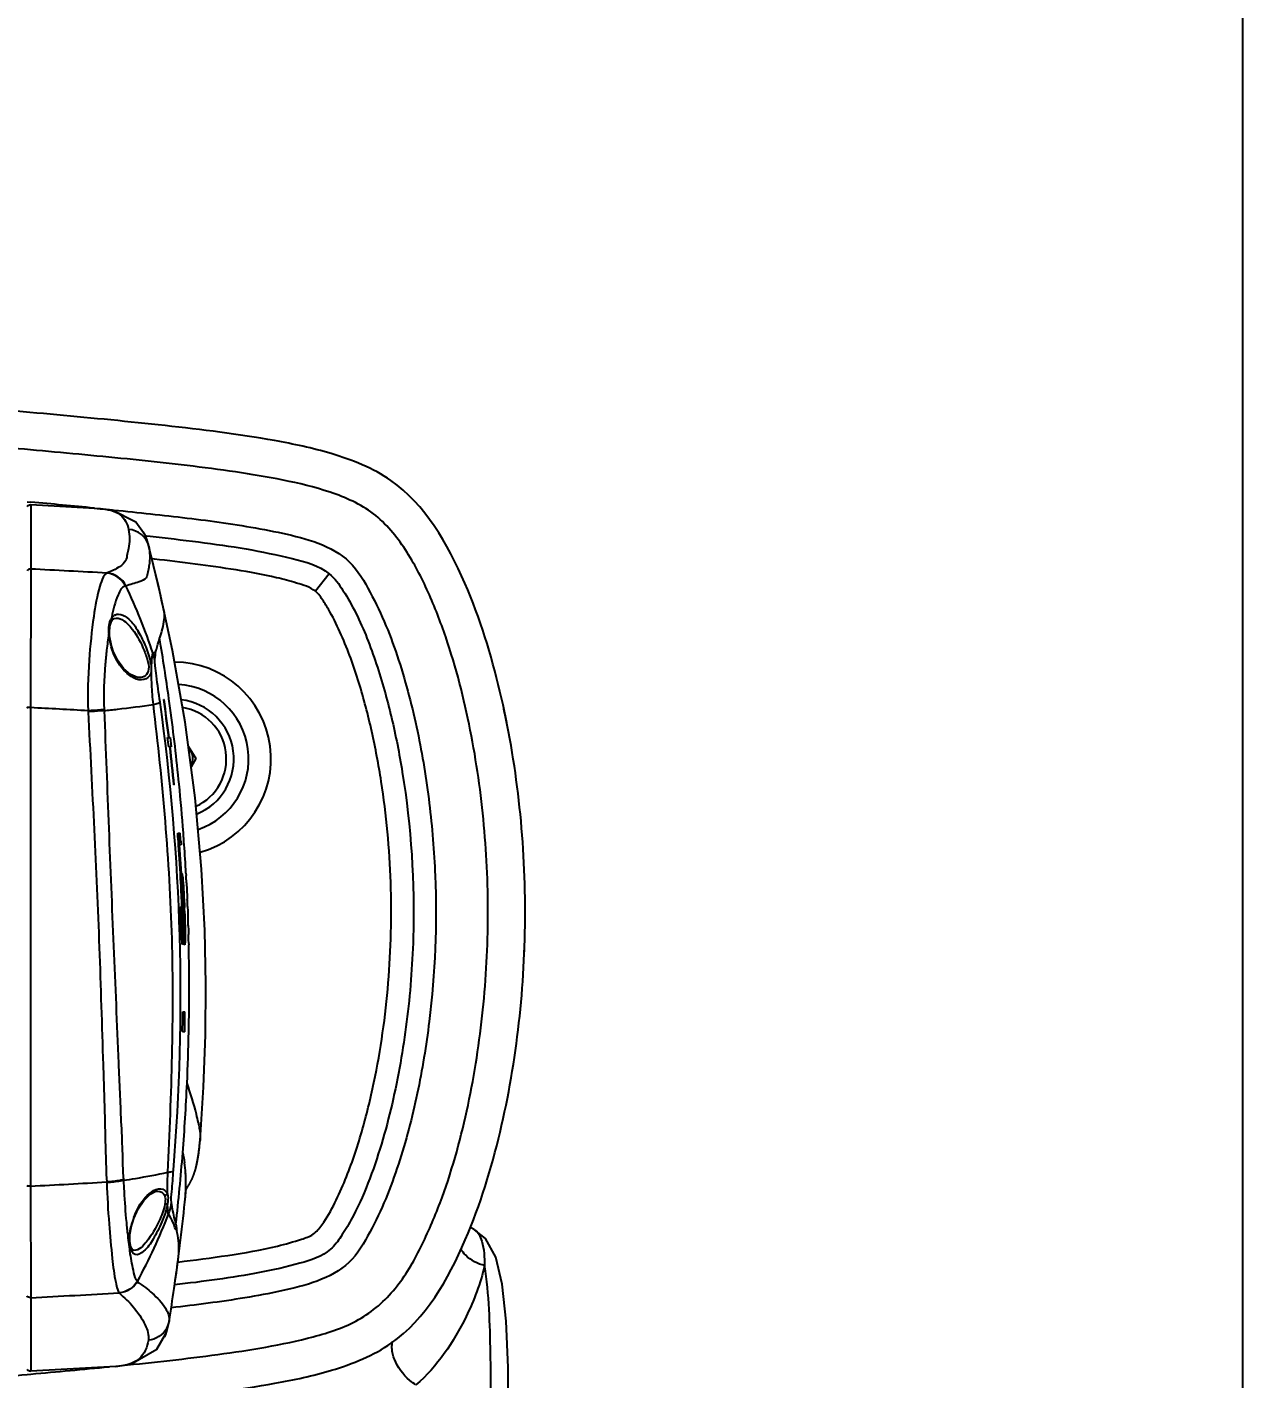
# Model space of a CAD drawing. Header units: millimetres. Extents: x 7426 to 8740, y 124 to 421.
# Drawn here: x 7946.85 to 7955.02, y 300.99 to 310.08 of the extents above; entities that cross this region are included whole.
import ezdxf

# ---------------------------------------------------------------- set-up
doc = ezdxf.new("R2010")
doc.units = ezdxf.units.MM
for name, color, linetype in [('外形图', 7, 'Continuous'), ('多重引线', 7, 'Continuous'), ('尺寸标注', 7, 'Continuous')]:
    doc.layers.add(name, color=color, linetype=linetype)
doc.styles.add('微软雅黑', font='msyh.ttc')
doc.dimstyles.new('尺寸标注_1_20比例', dxfattribs={"dimtxt": 2.1, "dimasz": 1.7, "dimexe": 0.5, "dimexo": 0.4, "dimgap": 0.5, "dimtad": 1, "dimdec": 1, "dimlfac": 20, "dimdsep": 46, "dimtxsty": '微软雅黑', "dimcen": 0.09, "dimadec": 0, "dimazin": 0, "dimtp": 0.01, "dimtm": 0.01, "dimtfac": 1, "dimtdec": 1, "dimtofl": 0, "dimtmove": 0, "dimatfit": 3, "dimfxl": 1, "dimtolj": 1, "dimarcsym": 0})

# ---------------------------------------------------------------- blocks, each defined once
blk = doc.blocks.new('*D1015')
at = {"layer": 'Defpoints', "color": 0}
for p in [(7955.019, 314.0922), (7955.019, 297.9355), (7930.6433, 285.6271)]:
    blk.add_point(p, dxfattribs=at)
at = {"layer": '尺寸标注', "color": 0, "linetype": 'Continuous', "lineweight": -2}
for p, q in [((7930.6433, 286.0271), (7930.6433, 314.5922)), ((7955.019, 298.3355), (7955.019, 314.5922)), ((7932.3433, 314.0922), (7953.319, 314.0922))]:
    blk.add_line(p, q, dxfattribs=at)
at = {"layer": '尺寸标注', "color": 0}
for points in [[(7932.3433, 314.3755), (7932.3433, 313.8088), (7930.6433, 314.0922)], [(7953.319, 313.8088), (7953.319, 314.3755), (7955.019, 314.0922)]]:
    blk.add_solid(points, dxfattribs=at)
at = {"layer": '尺寸标注', "color": 0, "insert": (7942.8312, 315.6781), "char_height": 2.1, "attachment_point": 5, "style": '微软雅黑'}
blk.add_mtext('\\A1;\\A1;487.5', dxfattribs=at)
blk = doc.blocks.new('*D1252')
at = {"layer": 'Defpoints', "color": 0}
for p in [(7955.019, 321.2126), (7955.019, 294.4815), (7929.7433, 267.4557)]:
    blk.add_point(p, dxfattribs=at)
at = {"layer": '多重引线', "color": 0, "lineweight": -2}
for p, q in [((7929.7433, 267.8557), (7929.7433, 321.7126)), ((7955.019, 294.8815), (7955.019, 321.7126)), ((7931.4433, 321.2126), (7953.319, 321.2126))]:
    blk.add_line(p, q, dxfattribs=at)
at = {"layer": '多重引线', "color": 0}
for points in [[(7931.4433, 321.496), (7931.4433, 320.9293), (7929.7433, 321.2126)], [(7953.319, 320.9293), (7953.319, 321.496), (7955.019, 321.2126)]]:
    blk.add_solid(points, dxfattribs=at)
at = {"layer": '多重引线', "color": 0, "insert": (7942.3812, 322.7986), "char_height": 2.1, "attachment_point": 5, "style": '微软雅黑'}
blk.add_mtext('\\A1;505.5', dxfattribs=at)

msp = doc.modelspace()

# ---------------------------------------------------------------- linework, layer by layer
at = {"layer": '外形图', "color": 0, "linetype": 'Continuous'}
for p, q in [((7946.8456, 306.8881), (7946.8718, 306.8857)), ((7946.8701, 306.8667), (7946.8701, 306.4359)), ((7947.3392, 306.8411), (7946.8701, 306.8667)), ((7947.2966, 306.846), (7947.3382, 306.8419)), ((7947.6402, 306.6629), (7947.5775, 306.7503)), ((7947.6286, 306.6806), (7947.6244, 306.6866)), ((7947.6402, 306.6629), (7947.641, 306.6613)), ((7947.6416, 306.66), (7947.6481, 306.6593)), ((7947.661, 306.6047), (7947.6467, 306.6482)), ((7947.6468, 306.6478), (7947.6467, 306.6482)), ((7947.6539, 306.6273), (7947.6468, 306.6478)), ((7947.6481, 306.6593), (7947.6723, 306.6567)), ((7947.6552, 306.6225), (7947.6546, 306.6245)), ((7947.6607, 306.6057), (7947.661, 306.6047)), ((7947.7325, 306.3144), (7947.6607, 306.6057)), ((7947.661, 306.6047), (7947.6611, 306.6043)), ((7946.8701, 306.4359), (7946.8694, 305.5048)), ((7947.6907, 306.5037), (7947.686, 306.5043)), ((7947.7014, 306.5025), (7947.6907, 306.5037)), ((7947.3854, 306.4099), (7947.3825, 306.4088)), ((7948.8774, 306.4047), (7948.784, 306.2873)), ((7947.5102, 306.3238), (7947.5068, 306.323)), ((7947.8241, 305.888), (7947.7325, 306.3144)), ((7947.4024, 306.0532), (7947.4139, 306.0854)), ((7947.4304, 306.1034), (7947.4442, 306.1069)), ((7947.4442, 306.1069), (7947.4443, 306.1069)), ((7947.3954, 306.0038), (7947.3948, 305.9999)), ((7947.3991, 306.009), (7947.4024, 306.0532)), ((7947.3994, 305.9992), (7947.3991, 306.009)), ((7947.4004, 305.9853), (7947.3994, 305.9991)), ((7947.4101, 305.9305), (7947.4004, 305.9853)), ((7947.4151, 305.9127), (7947.4101, 305.9305)), ((7947.4217, 305.8823), (7947.4118, 305.9117)), ((7947.7146, 305.894), (7947.7149, 305.8953)), ((7947.7646, 305.5601), (7947.7666, 305.5601)), ((7946.8694, 305.5048), (7946.8694, 302.2896)), ((7947.2561, 305.484), (7947.2564, 305.4773)), ((7947.7901, 305.3048), (7947.798, 305.3048)), ((7947.8, 305.3048), (7947.8077, 305.3048)), ((7947.8077, 305.3048), (7947.8103, 305.2835)), ((7947.8103, 305.2835), (7947.8128, 305.2622)), ((7947.8128, 305.2622), (7947.8153, 305.241)), ((7947.9297, 305.2459), (7947.9797, 305.1634)), ((7947.8056, 305.241), (7947.7977, 305.241)), ((7947.8153, 305.241), (7947.8076, 305.241)), ((7947.9797, 305.1634), (7947.9482, 305.1061)), ((7947.8351, 304.9856), (7947.8331, 304.9856)), ((7947.8588, 304.6618), (7947.8609, 304.6618)), ((7947.8636, 304.6618), (7947.8751, 304.6618)), ((7947.8789, 304.6086), (7947.8808, 304.582)), ((7947.8808, 304.582), (7947.8711, 304.582)), ((7947.8864, 304.3905), (7947.8884, 304.3905)), ((7947.891, 304.3746), (7947.8864, 304.3746)), ((7947.8908, 304.3754), (7947.8909, 304.3746)), ((7947.891, 304.3746), (7947.8924, 304.3586)), ((7947.8924, 304.3586), (7947.8938, 304.3427)), ((7947.8938, 304.3427), (7947.8951, 304.3267)), ((7947.914, 304.3922), (7947.9149, 304.3763)), ((7947.8855, 304.3108), (7947.8847, 304.3267)), ((7947.8906, 304.3107), (7947.8853, 304.3107)), ((7947.89, 304.2948), (7947.8861, 304.2948)), ((7947.8909, 304.2469), (7947.8885, 304.2469)), ((7947.8906, 304.3107), (7947.8904, 304.3054)), ((7947.8951, 304.3267), (7947.8906, 304.3267)), ((7947.8956, 304.2841), (7947.8947, 304.2948)), ((7947.8951, 304.3267), (7947.8965, 304.3054)), ((7947.8972, 304.2629), (7947.8956, 304.2841)), ((7947.8965, 304.3054), (7947.8979, 304.2842)), ((7947.8979, 304.2842), (7947.8992, 304.2629)), ((7947.8992, 304.2629), (7947.9007, 304.2363)), ((7947.9174, 304.3285), (7947.9182, 304.3122)), ((7947.9182, 304.3122), (7947.919, 304.2962)), ((7947.919, 304.2962), (7947.9206, 304.2642)), ((7947.9206, 304.2642), (7947.9213, 304.2488)), ((7947.9213, 304.2488), (7947.9227, 304.2163)), ((7947.8766, 304.1671), (7947.8787, 304.1671)), ((7947.8891, 304.1671), (7947.8901, 304.1405)), ((7947.9007, 304.2363), (7947.902, 304.2097)), ((7947.9016, 304.1831), (7947.9008, 304.199)), ((7947.9023, 304.1671), (7947.9016, 304.1831)), ((7947.902, 304.2097), (7947.9034, 304.1831)), ((7947.9036, 304.1352), (7947.9023, 304.1671)), ((7947.9034, 304.1831), (7947.904, 304.1681)), ((7947.904, 304.1681), (7947.9042, 304.1618)), ((7947.9246, 304.1693), (7947.9259, 304.1365)), ((7947.8808, 304.0661), (7947.8799, 304.0873)), ((7947.8806, 304.1246), (7947.8814, 304.1033)), ((7947.8891, 304.1033), (7947.8885, 304.1246)), ((7947.8901, 304.1405), (7947.8909, 304.1139)), ((7947.8909, 304.1139), (7947.8912, 304.1034)), ((7947.8912, 304.1034), (7947.8917, 304.0873)), ((7947.8917, 304.0873), (7947.8922, 304.0661)), ((7947.8922, 304.0661), (7947.8926, 304.0448)), ((7947.8943, 304.1033), (7947.8963, 304.1033)), ((7947.895, 304.088), (7947.8943, 304.1033)), ((7947.8952, 304.082), (7947.895, 304.088)), ((7947.8961, 304.0607), (7947.8952, 304.082)), ((7947.897, 304.0395), (7947.8961, 304.0607)), ((7947.8963, 304.1033), (7947.8973, 304.082)), ((7947.8973, 304.082), (7947.8982, 304.0607)), ((7947.8982, 304.0607), (7947.8984, 304.0558)), ((7947.9045, 304.1033), (7947.904, 304.1193)), ((7947.9049, 304.0873), (7947.9045, 304.1033)), ((7947.905, 304.1405), (7947.9052, 304.1353)), ((7947.9055, 304.0554), (7947.9052, 304.0714)), ((7947.9058, 304.1193), (7947.9065, 304.0927)), ((7947.9065, 304.0927), (7947.9072, 304.0661)), ((7947.9072, 304.0661), (7947.9074, 304.0558)), ((7947.9259, 304.1365), (7947.927, 304.1052)), ((7947.927, 304.1052), (7947.9276, 304.0886)), ((7947.8857, 304.0235), (7947.8826, 304.0235)), ((7947.8834, 304.0075), (7947.8826, 304.0235)), ((7947.8876, 304.0075), (7947.8826, 304.0075)), ((7947.8857, 304.0235), (7947.887, 304.0129)), ((7947.887, 304.0129), (7947.8876, 304.0075)), ((7947.8899, 304.0235), (7947.89, 304.0448)), ((7947.893, 304.0235), (7947.8899, 304.0235)), ((7947.89, 304.0448), (7947.89, 304.0554)), ((7947.8926, 304.0448), (7947.893, 304.0235)), ((7947.893, 304.0235), (7947.8932, 304.0022)), ((7947.8932, 304.0022), (7947.8933, 303.9809)), ((7947.8933, 303.9809), (7947.8934, 303.9597)), ((7947.8977, 304.0239), (7947.897, 304.0395)), ((7947.898, 304.0182), (7947.8977, 304.0239)), ((7947.8989, 303.9969), (7947.898, 304.0182)), ((7947.8984, 304.0558), (7947.8991, 304.0395)), ((7947.8992, 303.9916), (7947.8989, 303.9969)), ((7947.8991, 304.0395), (7947.9004, 304.0182)), ((7947.8998, 303.9756), (7947.8992, 303.9916)), ((7947.9028, 303.9916), (7947.8998, 303.9916)), ((7947.9086, 303.9756), (7947.8998, 303.9756)), ((7947.9008, 303.9606), (7947.8998, 303.9756)), ((7947.9004, 304.0182), (7947.901, 304.0075)), ((7947.901, 304.0075), (7947.9016, 304.0022)), ((7947.9016, 304.0022), (7947.9022, 303.9969)), ((7947.9022, 303.9969), (7947.9028, 303.9916)), ((7947.9048, 303.9916), (7947.9051, 303.9969)), ((7947.9051, 303.9969), (7947.9054, 304.0022)), ((7947.9054, 304.0022), (7947.9057, 304.0065)), ((7947.9058, 304.0395), (7947.9055, 304.0554)), ((7947.9057, 304.0075), (7947.9058, 304.0288)), ((7947.9057, 304.0065), (7947.9057, 304.0075)), ((7947.9058, 304.0288), (7947.9058, 304.0395)), ((7947.9074, 304.0558), (7947.9078, 304.0395)), ((7947.9078, 304.0395), (7947.908, 304.0239)), ((7947.908, 304.0239), (7947.9081, 304.0182)), ((7947.9081, 304.0182), (7947.9084, 303.9969)), ((7947.9084, 303.9969), (7947.9084, 303.9916)), ((7947.9084, 303.9916), (7947.9086, 303.9756)), ((7947.9086, 303.9756), (7947.9084, 303.9597)), ((7947.9291, 304.0408), (7947.9301, 304.009)), ((7947.9301, 304.009), (7947.9305, 303.9932)), ((7947.9305, 303.9932), (7947.9309, 303.9801)), ((7947.8934, 303.9597), (7947.8857, 303.9597)), ((7947.8927, 303.9278), (7947.8879, 303.9278)), ((7947.8914, 303.9118), (7947.89, 303.9118)), ((7947.8918, 303.9171), (7947.8913, 303.9118)), ((7947.8927, 303.9278), (7947.8918, 303.9171)), ((7947.893, 303.9384), (7947.8927, 303.9278)), ((7947.8934, 303.9597), (7947.893, 303.9384)), ((7947.9018, 303.9437), (7947.9008, 303.9606)), ((7947.9027, 303.9278), (7947.9018, 303.9437)), ((7947.9081, 303.9278), (7947.9027, 303.9278)), ((7947.9034, 303.9224), (7947.9027, 303.9278)), ((7947.9047, 303.9118), (7947.9034, 303.9224)), ((7947.9068, 303.9118), (7947.9047, 303.9118)), ((7947.9072, 303.9171), (7947.9067, 303.9118)), ((7947.9081, 303.9278), (7947.9072, 303.9171)), ((7947.9083, 303.9437), (7947.9081, 303.9278)), ((7947.9084, 303.9597), (7947.9083, 303.9437)), ((7947.9321, 303.9275), (7947.9325, 303.9116)), ((7947.893, 303.4597), (7947.9074, 303.4597)), ((7947.9053, 303.3267), (7947.8909, 303.3267)), ((7947.9995, 302.5102), (7948.0004, 302.5171)), ((7948.0004, 302.5171), (7948.0013, 302.5242)), ((7948.0013, 302.5242), (7948.0022, 302.5316)), ((7948.0022, 302.5316), (7948.0031, 302.5394)), ((7948.0031, 302.5394), (7948.004, 302.5476)), ((7948.004, 302.5476), (7948.0049, 302.5562)), ((7948.0049, 302.5562), (7948.0058, 302.5655)), ((7948.0058, 302.5655), (7948.0068, 302.5754)), ((7948.0068, 302.5754), (7948.0077, 302.5855)), ((7948.0077, 302.5855), (7948.0086, 302.5959)), ((7947.9832, 302.4216), (7947.9843, 302.4264)), ((7947.9843, 302.4264), (7947.9855, 302.4314)), ((7947.9855, 302.4314), (7947.9867, 302.4366)), ((7947.9867, 302.4366), (7947.9878, 302.4421)), ((7947.9878, 302.4421), (7947.989, 302.4477)), ((7947.989, 302.4477), (7947.9901, 302.4534)), ((7947.9901, 302.4534), (7947.9913, 302.4593)), ((7947.9913, 302.4593), (7947.9924, 302.4654)), ((7947.9924, 302.4654), (7947.9935, 302.4715)), ((7947.9935, 302.4715), (7947.9946, 302.4777)), ((7947.9946, 302.4777), (7947.9956, 302.484)), ((7947.9956, 302.484), (7947.9966, 302.4904)), ((7947.9966, 302.4904), (7947.9976, 302.4969)), ((7947.9976, 302.4969), (7947.9985, 302.5035)), ((7947.9985, 302.5035), (7947.9995, 302.5102)), ((7947.9526, 302.3329), (7947.9536, 302.3349)), ((7947.9536, 302.3349), (7947.9546, 302.337)), ((7947.9546, 302.337), (7947.9555, 302.3391)), ((7947.9555, 302.3391), (7947.9565, 302.3412)), ((7947.9565, 302.3412), (7947.9574, 302.3434)), ((7947.9574, 302.3434), (7947.9583, 302.3455)), ((7947.9583, 302.3455), (7947.9592, 302.3477)), ((7947.9592, 302.3477), (7947.9602, 302.3498)), ((7947.9602, 302.3498), (7947.9611, 302.3521)), ((7947.9611, 302.3521), (7947.962, 302.3543)), ((7947.962, 302.3543), (7947.9629, 302.3566)), ((7947.9629, 302.3566), (7947.9638, 302.3589)), ((7947.9638, 302.3589), (7947.9647, 302.3613)), ((7947.9647, 302.3613), (7947.9656, 302.3637)), ((7947.9656, 302.3637), (7947.9665, 302.3661)), ((7947.9665, 302.3661), (7947.9675, 302.3687)), ((7947.9675, 302.3687), (7947.9684, 302.3712)), ((7947.9684, 302.3712), (7947.9693, 302.3739)), ((7947.9693, 302.3739), (7947.9702, 302.3766)), ((7947.9702, 302.3766), (7947.9712, 302.3795)), ((7947.9712, 302.3795), (7947.9722, 302.3824)), ((7947.9722, 302.3824), (7947.9731, 302.3854)), ((7947.9731, 302.3854), (7947.9741, 302.3886)), ((7947.9741, 302.3886), (7947.9751, 302.3919)), ((7947.9751, 302.3919), (7947.9761, 302.3953)), ((7947.9761, 302.3953), (7947.9772, 302.3988)), ((7947.9772, 302.3988), (7947.9782, 302.4026)), ((7947.9782, 302.4026), (7947.9793, 302.4065)), ((7947.9809, 302.4127), (7947.982, 302.417)), ((7947.982, 302.417), (7947.9832, 302.4216)), ((7946.8694, 302.2896), (7946.8701, 301.5401)), ((7947.381, 302.3179), (7947.3813, 302.3135)), ((7947.4937, 302.3329), (7947.4941, 302.3286)), ((7947.9148, 302.2661), (7947.9154, 302.2719)), ((7947.9154, 302.2719), (7947.9158, 302.2753)), ((7947.9158, 302.2753), (7947.9161, 302.2778)), ((7947.9161, 302.2778), (7947.9164, 302.2796)), ((7947.9164, 302.2796), (7947.9165, 302.2808)), ((7947.9165, 302.2808), (7947.9166, 302.2817)), ((7947.9166, 302.2817), (7947.9167, 302.2821)), ((7947.9167, 302.2821), (7947.9167, 302.2823)), ((7947.9193, 302.2745), (7947.9223, 302.2792)), ((7947.9223, 302.2792), (7947.9251, 302.2836)), ((7947.932, 302.2947), (7947.9338, 302.2976)), ((7947.9338, 302.2976), (7947.9353, 302.3002)), ((7947.9353, 302.3002), (7947.9367, 302.3026)), ((7947.9367, 302.3026), (7947.938, 302.305)), ((7947.938, 302.305), (7947.9393, 302.3072)), ((7947.9393, 302.3072), (7947.9406, 302.3094)), ((7947.9406, 302.3094), (7947.9418, 302.3116)), ((7947.9418, 302.3116), (7947.943, 302.3138)), ((7947.943, 302.3138), (7947.9441, 302.316)), ((7947.9441, 302.316), (7947.9452, 302.3181)), ((7947.9452, 302.3181), (7947.9464, 302.3202)), ((7947.9464, 302.3202), (7947.9474, 302.3223)), ((7947.9474, 302.3223), (7947.9485, 302.3245)), ((7947.9485, 302.3245), (7947.9496, 302.3266)), ((7947.9496, 302.3266), (7947.9506, 302.3287)), ((7947.9506, 302.3287), (7947.9516, 302.3308)), ((7947.9516, 302.3308), (7947.9526, 302.3329)), ((7947.909, 302.2088), (7947.9099, 302.2171)), ((7947.9099, 302.2171), (7947.91, 302.2184)), ((7947.9101, 302.2195), (7947.9117, 302.2377)), ((7947.5562, 302.0507), (7947.5632, 302.071)), ((7947.5481, 302.0222), (7947.5562, 302.0507)), ((7949.8514, 301.997), (7949.8263, 302.0126)), ((7949.8514, 301.997), (7949.8528, 301.9963)), ((7947.5643, 301.8567), (7947.5634, 301.8567)), ((7947.8345, 301.6018), (7947.8391, 301.6341)), ((7946.8701, 301.5401), (7946.8701, 301.0469)), ((7947.4651, 301.5723), (7947.4657, 301.5717)), ((7947.7823, 301.3069), (7947.8005, 301.3802)), ((7947.8006, 301.3805), (7947.8005, 301.3801)), ((7947.7171, 301.194), (7947.7775, 301.294)), ((7947.7749, 301.2896), (7947.7778, 301.2958)), ((7947.7786, 301.2965), (7947.7776, 301.294)), ((7947.7778, 301.2958), (7947.7808, 301.3028)), ((7947.7808, 301.3028), (7947.7837, 301.3108)), ((7947.7823, 301.3069), (7947.7837, 301.3108)), ((7947.4422, 301.0785), (7946.8701, 301.0469)), ((7946.8458, 301.0241), (7946.8719, 301.0264))]:
    msp.add_line(p, q, dxfattribs=at)
for points in [[(7947.5775, 306.7503), (7947.4185, 306.8309), (7947.3381, 306.8412)], [(7947.6383, 306.6652), (7947.6356, 306.6699), (7947.633, 306.674), (7947.6307, 306.6776), (7947.6286, 306.6806)], [(7947.6469, 306.6477), (7947.6441, 306.6541), (7947.6412, 306.6599), (7947.6383, 306.6652)], [(7947.4139, 306.0855), (7947.4165, 306.0898), (7947.4304, 306.1034)], [(7947.4543, 305.823), (7947.4248, 305.8843), (7947.4151, 305.9127)], [(7948.0086, 302.5959), (7948.0325, 302.9535), (7948.0455, 303.3063), (7948.0482, 303.6466), (7948.0406, 304.0069), (7948.0189, 304.4188), (7947.9755, 304.8995), (7947.9084, 305.4069), (7947.8241, 305.888)], [(7947.5993, 305.7069), (7947.5879, 305.7078), (7947.5411, 305.7273), (7947.4938, 305.7685), (7947.4543, 305.823)], [(7947.9113, 302.3765), (7947.9112, 302.3748), (7947.9114, 302.3757)], [(7947.9793, 302.4065), (7947.9798, 302.4085), (7947.9809, 302.4127)], [(7947.5632, 302.071), (7947.5925, 302.1361), (7947.6309, 302.1939), (7947.6727, 302.235), (7947.7121, 302.2551), (7947.7242, 302.2567)], [(7947.91, 302.2183), (7947.9135, 302.2533), (7947.9148, 302.2661)], [(7947.915, 302.268), (7947.915, 302.2681), (7947.9154, 302.2686), (7947.9157, 302.2691), (7947.9193, 302.2745)], [(7947.9251, 302.2836), (7947.9272, 302.2868), (7947.9288, 302.2894), (7947.93, 302.2914), (7947.932, 302.2947)], [(7947.7887, 302.2374), (7947.7844, 302.232), (7947.7783, 302.228), (7947.7711, 302.2261)], [(7947.5643, 301.8567), (7947.5538, 301.8604), (7947.5425, 301.8796), (7947.536, 301.9161), (7947.5375, 301.9647), (7947.5481, 302.0222)], [(7949.997, 301.8113), (7949.9263, 301.9381), (7949.8528, 301.9963)], [(7950.0826, 300.7771), (7950.0795, 301.0706), (7950.0663, 301.3816), (7950.04, 301.6317), (7949.997, 301.8113)], [(7947.7693, 301.2788), (7947.7694, 301.2788), (7947.7698, 301.2798), (7947.771, 301.2819), (7947.7727, 301.2853), (7947.7749, 301.2896)], [(7947.4404, 301.0784), (7947.5425, 301.093), (7947.7171, 301.194)]]:
    msp.add_lwpolyline(points, dxfattribs=at)
for centre, radius, start, end in [((7941.0377, 242.1848), 64.9634, 84.471209, 84.847544), ((7946.8688, 306.8418), 0.025, 87.07086, 149.02362), ((7947.5191, 306.5524), 0.1499, 14.27261, 86.57447), ((7947.4793, 306.5758), 0.1824, 28.86993, 34.17832), ((7947.5293, 306.6095), 0.123, 31.53976, 34.07817), ((7947.5246, 306.6066), 0.1286, 28.6676, 31.54404), ((7947.5217, 306.605), 0.1319, 26.02904, 28.66785), ((7947.491, 306.5824), 0.169, 24.60227, 28.81319), ((7947.519, 306.6037), 0.1349, 22.43163, 25.24498), ((7947.4941, 306.5838), 0.1656, 22.88317, 24.59384), ((7941.1819, 304.8799), 6.7037, 14.91895, 15.0662), ((7947.4203, 306.5439), 0.2482, 10.55321, 14.09673), ((7936.2903, 303.6983), 11.7357, 12.02255, 14.26132), ((7943.3436, 234.8822), 71.6405, 86.768164, 87.178525), ((7943.8914, 304.6084), 4.0048, 18.33579, 25.36276), ((7947.4936, 306.051), 0.0957, 147.79318, 152.84584), ((7949.0885, 305.7653), 1.7094, 168.23954, 168.63903), ((7947.4628, 306.0824), 0.0524, 120.95675, 126.94235), ((7950.0867, 305.5912), 2.7228, 171.3669, 172.49977), ((7947.715, 306.019), 0.32, 182.71294, 183.58878), ((7938.7691, 304.1453), 9.0208, 11.85325, 12.03939), ((7933.952, 303.6202), 13.9832, 7.99404, 9.67042), ((7950.3062, 305.5621), 2.9442, 172.49597, 173.57698), ((7947.8003, 306.0298), 0.4061, 190.35784, 193.62691), ((7947.8206, 306.0347), 0.4269, 193.62092, 196.74889), ((7947.4122, 305.7734), 0.2962, 9.30701, 18.6764), ((7947.8354, 305.1603), 0.65, 285.47025, 89.78558), ((7947.8354, 305.1603), 0.5, 288.77521, 86.64087), ((7933.6662, 303.5635), 14.2117, 355.28671, 8.00185), ((7933.8847, 303.6144), 14.0156, 6.92714, 7.97983), ((7933.8866, 303.6144), 14.0157, 6.92711, 7.97979), ((7933.925, 303.6163), 14.0104, 6.93951, 7.99426), ((7947.8354, 305.1603), 0.4, 292.07244, 83.26921), ((7943.344, 236.5095), 69.0853, 86.753754, 87.074879), ((7949.3927, 305.5811), 2.031, 182.51688, 182.71806), ((7947.8354, 305.1603), 0.35, 294.53856, 80.82321), ((7944.1641, 304.2303), 6.0213, 11.22381, 12.11469), ((7933.8774, 303.6145), 14.015, 6.66446, 6.92726), ((7933.9148, 303.6151), 14.0207, 6.67789, 6.9396), ((7933.9063, 303.6141), 14.0293, 5.62944, 6.67781), ((7933.8848, 303.6144), 14.0155, 5.61451, 6.66432), ((7933.8867, 303.6144), 14.0156, 5.61448, 6.66429), ((7947.8354, 305.1603), 0.125, 334.7902, 40.56024), ((7933.8958, 303.6131), 14.0399, 4.29378, 5.62942), ((7933.883, 303.6145), 14.015, 3.95875, 4.28572), ((7933.8839, 303.6144), 14.0161, 2.25997, 4.28562), ((7933.8876, 303.6145), 14.0152, 3.95868, 4.28567), ((7933.8987, 303.6145), 14.0156, 4.06753, 4.28555), ((7933.8923, 303.6128), 14.0434, 3.96319, 4.29382), ((7933.8827, 303.6145), 14.0153, 2.91298, 3.95874), ((7933.8874, 303.6145), 14.0154, 2.91298, 3.95867), ((7933.889, 303.6145), 14.0155, 2.91293, 3.95861), ((7933.8915, 303.6127), 14.0441, 3.18155, 3.96319), ((7943.1138, 303.621), 4.8362, 8.97386, 9.15528), ((7933.8922, 303.6128), 14.0434, 2.92147, 3.11673), ((7933.8829, 303.6145), 14.0151, 2.25991, 2.91297), ((7933.8877, 303.6145), 14.0151, 2.58636, 2.84764), ((7944.1814, 304.4351), 3.7113, 357.8338, 357.99818), ((7934.3013, 304.0188), 13.5915, 0.9616, 1.16345), ((7942.8815, 303.6336), 5.0566, 7.51349, 7.69591), ((7944.2126, 304.0255), 3.6922, 3.44729, 3.68643), ((7938.7831, 303.7026), 9.1313, 3.21667, 3.42089), ((7933.8768, 303.5525), 14.0132, 2.18733, 2.51384), ((7933.8823, 303.5375), 14.0106, 2.40161, 2.57579), ((7933.9017, 303.691), 13.9935, 1.77563, 1.94996), ((7944.1712, 304.0137), 3.7342, 2.84517, 3.09031), ((7941.68, 303.915), 6.2291, 2.07484, 2.2707), ((7933.8948, 303.6129), 14.0409, 2.27118, 2.46294), ((7933.9157, 303.4611), 13.9782, 2.30597, 2.48056), ((7938.5965, 303.6373), 9.2966, 2.67627, 2.8732), ((7944.1687, 303.8994), 3.7183, 2.40549, 2.65166), ((7944.1913, 304.0123), 3.6989, 1.16542, 1.40971), ((7938.6769, 303.9042), 9.2144, 0.9405, 1.14017), ((7944.1774, 304.0071), 3.7283, 1.72339, 1.96872), ((7944.1992, 303.9984), 3.7068, 1.1288, 1.37549), ((7944.3459, 304.0109), 3.5615, 1.74372, 2.00159), ((7933.8982, 303.613), 14.0375, 1.74647, 1.94167), ((7934.0625, 303.314), 13.8383, 2.67435, 2.8728), ((7941.8481, 303.6606), 6.0485, 3.43997, 3.7429), ((7933.9021, 303.6131), 14.0336, 1.28371, 1.49833), ((7941.9976, 303.5422), 5.9029, 3.74502, 4.05552), ((7943.3152, 303.3162), 4.6134, 7.41826, 7.61817), ((7933.915, 303.6134), 14.0206, 359.37021, 1.21889), ((7943.542, 304.1354), 6.6519, 357.63263, 357.91941), ((7933.879, 303.6145), 14.0149, 358.8233, 359.36703), ((7933.893, 303.6145), 14.0153, 358.82333, 359.36705), ((7933.9357, 303.6132), 14, 358.82583, 359.36989), ((7933.9567, 303.6127), 13.9789, 357.40751, 358.82606), ((7933.9184, 303.6146), 14.0173, 355.49333, 357.40765), ((7933.9088, 303.6144), 14.0269, 353.53376, 355.49658), ((7946.8164, 302.2963), 1.0979, 4.18771, 7.89144), ((7946.8874, 302.301), 1.0268, 0.80329, 4.1758), ((7943.343, 370.6834), 68.4847, 272.951579, 273.380235), ((7933.9578, 303.6145), 14.0219, 351.88091, 354.2904), ((7948.0538, 301.8935), 0.5247, 159.06987, 162.46719), ((7944.0666, 303.5536), 4.003, 331.61089, 338.73453), ((7953.3626, 302.5996), 5.8756, 185.40789, 185.6934), ((7948.0397, 301.8978), 0.5099, 162.44984, 166.67642), ((7950.1096, 302.2131), 2.5994, 187.98863, 188.35186), ((7933.9573, 303.6145), 14.0223, 351.88096, 352.62679), ((7947.6001, 301.6633), 0.0178, 223.91613, 227.52487), ((7943.3427, 372.2665), 70.8144, 272.855164, 273.33727), ((7933.9553, 303.6148), 14.0244, 350.83263, 351.74735), ((7947.6516, 301.4047), 0.1509, 331.57471, 350.75283), ((7947.5945, 301.3777), 0.2008, 332.88949, 335.5423), ((7947.613, 301.3692), 0.1804, 335.56306, 338.69596), ((7947.6581, 301.3435), 0.1293, 338.67555, 341.7475), ((7947.6179, 301.3672), 0.1751, 338.71113, 339.14592), ((7947.6191, 301.3668), 0.1739, 339.14562, 339.85331), ((7947.6251, 301.3647), 0.1675, 341.21242, 346.41406), ((7940.9409, 366.9974), 66.237, 275.137302, 275.593819), ((7928.085, 509.6053), 209.4232, 274.989742, 275.139607), ((7946.8688, 301.0718), 0.025, 210.97638, 272.92914)]:
    msp.add_arc(centre, radius, start, end, dxfattribs=at)
for points, knots in [([(7946.3219, 300.7267), (7946.5637, 300.7479), (7947.0484, 300.7905), (7947.7791, 300.8609), (7948.3981, 300.9368), (7948.9104, 301.0451), (7949.4466, 301.2598), (7949.8114, 301.8971), (7950.1111, 302.878), (7950.249, 304.1334), (7950.1102, 305.39), (7949.81, 306.3707), (7949.4428, 307.0066), (7948.9073, 307.2193), (7948.3955, 307.3272), (7947.7773, 307.4029), (7947.0476, 307.4732), (7946.5634, 307.5158), (7946.3219, 307.5369)], [0, 0, 0, 0, 0.059304, 0.118884, 0.179492, 0.211315, 0.24722, 0.316724, 0.378735, 0.500163, 0.621493, 0.683827, 0.75306, 0.788939, 0.820753, 0.881257, 0.940766, 1, 1, 1, 1]), ([(7947.4801, 301.084), (7947.6966, 301.1058), (7948.0211, 301.141), (7948.452, 301.2048), (7948.7705, 301.2716), (7949.0842, 301.3726), (7949.336, 301.5922), (7949.4974, 301.8762), (7949.6686, 302.2722), (7949.8134, 302.7935), (7949.9159, 303.4305), (7949.9545, 304.0738), (7949.9275, 304.7171), (7949.8368, 305.3564), (7949.7033, 305.8804), (7949.5471, 306.2835), (7949.3986, 306.5706), (7949.1893, 306.8286), (7948.8841, 306.9621), (7948.5681, 307.0373), (7948.1388, 307.1084), (7947.5989, 307.1693), (7946.9497, 307.2308), (7946.5167, 307.2689), (7946.3001, 307.2879)], [0, 0, 0, 0, 0.062933, 0.09439, 0.125836, 0.157223, 0.188391, 0.219714, 0.251005, 0.313086, 0.375455, 0.437353, 0.499097, 0.561313, 0.623794, 0.654993, 0.686065, 0.7173, 0.748615, 0.780049, 0.811444, 0.874287, 0.937143, 1, 1, 1, 1]), ([(7947.3382, 306.8419), (7947.5023, 306.8258), (7947.8303, 306.7916), (7948.2393, 306.7399), (7948.5639, 306.6788), (7948.8033, 306.6204), (7949.0296, 306.4995), (7949.1554, 306.2794), (7949.2617, 306.0577), (7949.3737, 305.7466), (7949.4769, 305.3488), (7949.5558, 304.8639), (7949.6088, 304.2126), (7949.5817, 303.5563), (7949.4758, 302.9097), (7949.3723, 302.5126), (7949.2603, 302.2026), (7949.1536, 301.9807), (7949.0264, 301.76), (7948.7974, 301.6415), (7948.5563, 301.5831), (7948.2283, 301.5221), (7947.9803, 301.4911), (7947.8149, 301.472)], [0, 0, 0, 0, 0.062657, 0.125265, 0.156592, 0.188014, 0.219098, 0.250397, 0.281774, 0.313044, 0.375624, 0.437688, 0.499462, 0.623661, 0.685943, 0.748089, 0.77938, 0.810785, 0.842185, 0.873437, 0.905069, 0.936724, 1, 1, 1, 1]), ([(7947.3392, 306.8411), (7947.3852, 306.8385), (7947.4771, 306.8233), (7947.5211, 306.7395), (7947.5281, 306.702)], [0, 0, 0, 0, 0.546756, 1, 1, 1, 1]), ([(7947.5281, 306.702), (7947.5364, 306.66), (7947.5371, 306.6016), (7947.5178, 306.5347), (7947.5131, 306.4859), (7947.4583, 306.4428), (7947.4138, 306.4215), (7947.3854, 306.4099)], [0, 0, 0, 0, 0.355164, 0.464335, 0.581428, 0.745366, 1, 1, 1, 1]), ([(7947.6303, 306.6782), (7947.6277, 306.6821), (7947.6165, 306.697), (7947.6286, 306.6824), (7947.6312, 306.6785)], [0, 0, 0, 0, 0.49293, 1, 1, 1, 1]), ([(7947.6497, 306.6373), (7947.6501, 306.6358), (7947.6503, 306.6326), (7947.6498, 306.6294), (7947.6493, 306.6278)], [0, 0, 0, 0, 0.468764, 1, 1, 1, 1]), ([(7947.6723, 306.6567), (7947.7808, 306.6448), (7947.9963, 306.6195), (7948.3174, 306.575), (7948.611, 306.5137), (7948.8072, 306.4604), (7948.8774, 306.4047)], [0, 0, 0, 0, 0.26462, 0.526828, 0.782869, 1, 1, 1, 1]), ([(7947.6643, 306.5893), (7947.6684, 306.5692), (7947.6717, 306.5246), (7947.6691, 306.4655), (7947.6559, 306.4173), (7947.65, 306.3691), (7947.5845, 306.3442), (7947.5401, 306.3314), (7947.5102, 306.3238)], [0, 0, 0, 0, 0.17079, 0.371163, 0.483902, 0.593051, 0.743626, 1, 1, 1, 1]), ([(7948.784, 306.2873), (7948.7479, 306.316), (7948.6559, 306.3427), (7948.4795, 306.3919), (7948.2508, 306.4318), (7947.9768, 306.4708), (7947.7932, 306.4923), (7947.7014, 306.5025)], [0, 0, 0, 0, 0.124831, 0.250043, 0.50006, 0.749968, 1, 1, 1, 1]), ([(7947.3825, 306.4088), (7947.3714, 306.4036), (7947.3519, 306.3732), (7947.3194, 306.2774), (7947.2871, 306.0887), (7947.2578, 305.8098), (7947.2519, 305.5973), (7947.2561, 305.484)], [0, 0, 0, 0, 0.038733, 0.105939, 0.326812, 0.639615, 1, 1, 1, 1]), ([(7948.8774, 306.4047), (7948.9151, 306.3747), (7948.9777, 306.2848), (7949.089, 306.0854), (7949.1999, 305.7985), (7949.3, 305.4403), (7949.4199, 304.8294), (7949.4647, 304.1402), (7949.4063, 303.3937), (7949.3096, 302.8403), (7949.1793, 302.3942), (7949.0489, 302.1008), (7948.9615, 301.955), (7948.8664, 301.8281), (7948.6611, 301.7626), (7948.3141, 301.684), (7948.0288, 301.6482), (7947.8378, 301.6257)], [0, 0, 0, 0, 0.024816, 0.055064, 0.118002, 0.182132, 0.24639, 0.438097, 0.534908, 0.631289, 0.726631, 0.773417, 0.795726, 0.814451, 0.853345, 0.901027, 1, 1, 1, 1]), ([(7947.5068, 306.323), (7947.4817, 306.3168), (7947.442, 306.2335), (7947.4255, 306.1643), (7947.415, 306.1137)], [0, 0, 0, 0, 0.333483, 1, 1, 1, 1]), ([(7947.8589, 301.7793), (7947.9711, 301.7928), (7948.1948, 301.8227), (7948.4752, 301.8691), (7948.6637, 301.9234), (7948.7738, 301.9599), (7948.8479, 302.0509), (7948.916, 302.1751), (7949.0098, 302.3832), (7949.1, 302.6532), (7949.2078, 303.0935), (7949.2868, 303.654), (7949.3037, 304.333), (7949.2505, 304.8979), (7949.167, 305.3452), (7949.0809, 305.6762), (7948.9843, 305.9441), (7948.8978, 306.1245), (7948.8378, 306.2203), (7948.8063, 306.2695), (7948.784, 306.2873)], [0, 0, 0, 0, 0.062304, 0.124634, 0.155802, 0.171379, 0.186998, 0.218536, 0.249939, 0.312517, 0.375256, 0.499675, 0.62376, 0.748969, 0.811734, 0.874498, 0.937286, 0.96864, 0.984282, 1, 1, 1, 1]), ([(7947.4126, 306.102), (7947.4142, 306.0996), (7947.4158, 306.0938), (7947.4159, 306.0878), (7947.415, 306.085)], [0, 0, 0, 0, 0.49864, 1, 1, 1, 1]), ([(7947.4359, 306.1273), (7947.4678, 306.1465), (7947.5472, 306.0939), (7947.5984, 306.0104), (7947.6294, 305.9481), (7947.6431, 305.914)], [0, 0, 0, 0, 0.354567, 0.650885, 1, 1, 1, 1]), ([(7947.4443, 306.1069), (7947.4809, 306.1069), (7947.5604, 306.0363), (7947.6027, 305.9578), (7947.6251, 305.9069)], [0, 0, 0, 0, 0.396791, 1, 1, 1, 1]), ([(7947.7366, 305.9691), (7947.742, 305.9859), (7947.7613, 306.0416), (7947.7707, 306.1014), (7947.7686, 306.1428)], [0, 0, 0, 0, 0.298284, 1, 1, 1, 1]), ([(7947.3954, 306.0038), (7947.3963, 306.0034), (7947.398, 306.002), (7947.3987, 306.0001), (7947.3988, 305.9991)], [0, 0, 0, 0, 0.527066, 1, 1, 1, 1]), ([(7947.3805, 305.8915), (7947.3769, 305.8601), (7947.3641, 305.7274), (7947.3592, 305.5936), (7947.3637, 305.4919)], [0, 0, 0, 0, 0.237018, 1, 1, 1, 1]), ([(7947.5464, 305.7142), (7947.5337, 305.7223), (7947.4788, 305.767), (7947.4414, 305.8306), (7947.4217, 305.8823)], [0, 0, 0, 0, 0.213718, 1, 1, 1, 1]), ([(7947.6431, 305.914), (7947.6577, 305.8776), (7947.6789, 305.8175), (7947.6867, 305.7172), (7947.6101, 305.6795), (7947.5668, 305.701), (7947.5464, 305.7142)], [0, 0, 0, 0, 0.352156, 0.60224, 0.781588, 1, 1, 1, 1]), ([(7947.6251, 305.9069), (7947.6361, 305.882), (7947.6531, 305.8352), (7947.6701, 305.77), (7947.6475, 305.7147), (7947.6142, 305.7068), (7947.5997, 305.7068)], [0, 0, 0, 0, 0.337882, 0.621467, 0.819041, 1, 1, 1, 1]), ([(7947.7046, 305.8213), (7947.7052, 305.8284), (7947.7077, 305.8527), (7947.711, 305.877), (7947.7146, 305.8939)], [0, 0, 0, 0, 0.292583, 1, 1, 1, 1]), ([(7947.695, 305.5262), (7947.69, 305.5709), (7947.6831, 305.6534), (7947.6815, 305.751), (7947.6839, 305.8119), (7947.6861, 305.843), (7947.6885, 305.8579), (7947.6908, 305.8681), (7947.6929, 305.8683)], [0, 0, 0, 0, 0.393074, 0.722886, 0.846037, 0.932332, 0.981766, 1, 1, 1, 1]), ([(7947.7395, 305.5418), (7947.7312, 305.6008), (7947.7189, 305.6823), (7947.7089, 305.7753), (7947.7036, 305.8097), (7947.7046, 305.8213)], [0, 0, 0, 0, 0.634392, 0.875514, 1, 1, 1, 1]), ([(7947.364, 305.4848), (7947.3939, 305.488), (7947.5044, 305.5001), (7947.6148, 305.5141), (7947.695, 305.5262)], [0, 0, 0, 0, 0.270644, 1, 1, 1, 1]), ([(7947.695, 305.5262), (7947.7059, 305.5288), (7947.7189, 305.5338), (7947.7379, 305.5375), (7947.7395, 305.5418)], [0, 0, 0, 0, 0.70944, 1, 1, 1, 1]), ([(7947.7922, 302.3829), (7947.8173, 302.905), (7947.8529, 303.9556), (7947.7579, 305.0031), (7947.695, 305.5262)], [0, 0, 0, 0, 0.497981, 1, 1, 1, 1]), ([(7946.8694, 305.5048), (7946.8636, 305.5048), (7946.86, 305.5049), (7946.8451, 305.5051), (7946.8494, 305.5055), (7946.8504, 305.5055)], [0, 0, 0, 0, 0.697727, 0.879216, 1, 1, 1, 1]), ([(7947.3637, 305.4919), (7947.3562, 305.4912), (7947.3204, 305.4879), (7947.2845, 305.4856), (7947.2561, 305.484)], [0, 0, 0, 0, 0.208995, 1, 1, 1, 1]), ([(7947.364, 305.4848), (7947.3565, 305.4841), (7947.3207, 305.481), (7947.2848, 305.4788), (7947.2564, 305.4773)], [0, 0, 0, 0, 0.209063, 1, 1, 1, 1]), ([(7947.2564, 305.4773), (7947.2833, 304.9493), (7947.3253, 304.1585), (7947.3522, 303.2357), (7947.3704, 302.7108), (7947.3741, 302.4486), (7947.381, 302.3179)], [0, 0, 0, 0, 0.501586, 0.751313, 0.875802, 1, 1, 1, 1]), ([(7947.364, 305.4848), (7947.3849, 304.9573), (7947.4145, 304.1674), (7947.4554, 303.2472), (7947.4738, 302.7891), (7947.4868, 302.5283), (7947.4884, 302.3978), (7947.4937, 302.3329)], [0, 0, 0, 0, 0.502084, 0.751675, 0.876002, 0.938044, 1, 1, 1, 1]), ([(7947.9976, 302.7152), (7947.9937, 302.7345), (7947.9727, 302.8241), (7947.9443, 302.9117), (7947.9213, 302.9803)], [0, 0, 0, 0, 0.214441, 1, 1, 1, 1]), ([(7947.9976, 302.7152), (7947.9998, 302.7042), (7948.007, 302.6649), (7948.011, 302.6245), (7948.0086, 302.5959)], [0, 0, 0, 0, 0.28185, 1, 1, 1, 1]), ([(7947.4939, 302.3286), (7947.5211, 302.3328), (7947.6209, 302.3487), (7947.7203, 302.3672), (7947.7923, 302.3829)], [0, 0, 0, 0, 0.271639, 1, 1, 1, 1]), ([(7947.7888, 302.2373), (7947.7888, 302.2482), (7947.789, 302.2968), (7947.7906, 302.3453), (7947.7922, 302.3829)], [0, 0, 0, 0, 0.224661, 1, 1, 1, 1]), ([(7947.7922, 302.3829), (7947.7969, 302.3836), (7947.8091, 302.3859), (7947.8268, 302.3876), (7947.8298, 302.3957)], [0, 0, 0, 0, 0.352653, 1, 1, 1, 1]), ([(7947.816, 302.1792), (7947.8118, 302.2034), (7947.8236, 302.2764), (7947.8258, 302.3481), (7947.8298, 302.3957)], [0, 0, 0, 0, 0.339941, 1, 1, 1, 1]), ([(7947.4937, 302.3329), (7947.4861, 302.331), (7947.449, 302.3232), (7947.4111, 302.3196), (7947.381, 302.3179)], [0, 0, 0, 0, 0.205553, 1, 1, 1, 1]), ([(7947.4939, 302.3286), (7947.4864, 302.3266), (7947.4493, 302.3187), (7947.4114, 302.3151), (7947.3813, 302.3135)], [0, 0, 0, 0, 0.205734, 1, 1, 1, 1]), ([(7947.3813, 302.3135), (7947.3847, 302.2206), (7947.3944, 302.0501), (7947.4153, 301.8273), (7947.4329, 301.6794), (7947.4508, 301.6036), (7947.4589, 301.5786), (7947.4651, 301.5723)], [0, 0, 0, 0, 0.372758, 0.683558, 0.899368, 0.964576, 1, 1, 1, 1]), ([(7947.4939, 302.3286), (7947.4949, 302.3039), (7947.4994, 302.2095), (7947.5066, 302.1153), (7947.5132, 302.0458)], [0, 0, 0, 0, 0.261928, 1, 1, 1, 1]), ([(7947.5638, 302.0809), (7947.5709, 302.0995), (7947.5992, 302.1623), (7947.6412, 302.2216), (7947.6814, 302.25)], [0, 0, 0, 0, 0.288333, 1, 1, 1, 1]), ([(7947.6814, 302.25), (7947.7, 302.2631), (7947.7416, 302.287), (7947.7829, 302.2549), (7947.7888, 302.2373)], [0, 0, 0, 0, 0.550306, 1, 1, 1, 1]), ([(7947.7898, 302.1704), (7947.7881, 302.1607), (7947.7786, 302.1194), (7947.7641, 302.0794), (7947.7516, 302.0492)], [0, 0, 0, 0, 0.230955, 1, 1, 1, 1]), ([(7947.7711, 302.2261), (7947.7725, 302.2221), (7947.7773, 302.2024), (7947.7749, 302.1818), (7947.7718, 302.1662)], [0, 0, 0, 0, 0.210952, 1, 1, 1, 1]), ([(7947.7898, 302.1704), (7947.788, 302.1684), (7947.7816, 302.1661), (7947.7753, 302.1658), (7947.7718, 302.1662)], [0, 0, 0, 0, 0.438397, 1, 1, 1, 1]), ([(7947.7888, 302.2373), (7947.7903, 302.2328), (7947.7955, 302.2108), (7947.7929, 302.1878), (7947.7898, 302.1703)], [0, 0, 0, 0, 0.209277, 1, 1, 1, 1]), ([(7947.797, 302.1017), (7947.7922, 302.1061), (7947.7936, 302.1329), (7947.7904, 302.1538), (7947.7898, 302.1704)], [0, 0, 0, 0, 0.283887, 1, 1, 1, 1]), ([(7947.797, 302.1018), (7947.7992, 302.1073), (7947.8084, 302.1323), (7947.8138, 302.1586), (7947.816, 302.1792)], [0, 0, 0, 0, 0.222157, 1, 1, 1, 1]), ([(7947.8465, 302.0347), (7947.8438, 302.0451), (7947.8325, 302.0931), (7947.8227, 302.1413), (7947.816, 302.1792)], [0, 0, 0, 0, 0.217949, 1, 1, 1, 1]), ([(7947.8519, 301.9919), (7947.8452, 301.9947), (7947.8379, 302.0152), (7947.8259, 302.0523), (7947.809, 302.0829), (7947.797, 302.1017)], [0, 0, 0, 0, 0.177172, 0.456054, 1, 1, 1, 1]), ([(7947.516, 302.0167), (7947.5175, 302.0018), (7947.5232, 301.9467), (7947.5298, 301.8918), (7947.5354, 301.8518)], [0, 0, 0, 0, 0.270986, 1, 1, 1, 1]), ([(7947.5363, 301.8801), (7947.5343, 301.8893), (7947.5288, 301.9345), (7947.5353, 301.9803), (7947.5435, 302.0153)], [0, 0, 0, 0, 0.208194, 1, 1, 1, 1]), ([(7947.7516, 302.0492), (7947.7348, 302.0088), (7947.6979, 301.9381), (7947.6477, 301.8597), (7947.5674, 301.811), (7947.5406, 301.86), (7947.5363, 301.8801)], [0, 0, 0, 0, 0.368431, 0.656068, 0.827362, 1, 1, 1, 1]), ([(7947.7335, 302.0567), (7947.7108, 302.007), (7947.6694, 301.9339), (7947.5987, 301.8575), (7947.5643, 301.8567)], [0, 0, 0, 0, 0.613519, 1, 1, 1, 1]), ([(7947.8465, 302.0347), (7947.8476, 302.0232), (7947.849, 302.0089), (7947.8513, 301.9947), (7947.8519, 301.9919)], [0, 0, 0, 0, 0.805174, 1, 1, 1, 1]), ([(7947.8637, 301.815), (7947.8653, 301.8271), (7947.8693, 301.8863), (7947.862, 301.9459), (7947.8519, 301.9919)], [0, 0, 0, 0, 0.205194, 1, 1, 1, 1]), ([(7949.8528, 301.9963), (7949.8794, 301.9821), (7949.9175, 301.8936), (7949.9206, 301.8109), (7949.9216, 301.7555)], [0, 0, 0, 0, 0.352191, 1, 1, 1, 1]), ([(7947.5377, 301.8355), (7947.544, 301.7925), (7947.5573, 301.734), (7947.5706, 301.6629), (7947.5873, 301.6509)], [0, 0, 0, 0, 0.679089, 1, 1, 1, 1]), ([(7949.9216, 301.7555), (7949.8743, 301.766), (7949.812, 301.7999), (7949.7707, 301.8517), (7949.7613, 301.8664)], [0, 0, 0, 0, 0.734636, 1, 1, 1, 1]), ([(7949.9216, 301.7555), (7949.8938, 301.637), (7949.7831, 301.3447), (7949.6033, 301.0779), (7949.4599, 300.9538)], [0, 0, 0, 0, 0.390922, 1, 1, 1, 1]), ([(7949.9638, 300.881), (7949.9638, 300.9761), (7949.9604, 301.2677), (7949.9525, 301.5611), (7949.9216, 301.7555)], [0, 0, 0, 0, 0.325708, 1, 1, 1, 1]), ([(7947.5882, 301.6503), (7947.6033, 301.6334), (7947.6411, 301.6115), (7947.7059, 301.5532), (7947.7755, 301.4877), (7947.8039, 301.4111), (7947.8006, 301.3805)], [0, 0, 0, 0, 0.192674, 0.36252, 0.738779, 1, 1, 1, 1]), ([(7947.4657, 301.5717), (7947.4803, 301.5537), (7947.5163, 301.5272), (7947.5789, 301.4583), (7947.6392, 301.3734), (7947.6656, 301.2892), (7947.6619, 301.2548)], [0, 0, 0, 0, 0.182057, 0.345282, 0.728905, 1, 1, 1, 1]), ([(7947.6619, 301.2548), (7947.6545, 301.2084), (7947.6097, 301.1025), (7947.4968, 301.0818), (7947.4422, 301.0785)], [0, 0, 0, 0, 0.462272, 1, 1, 1, 1]), ([(7947.7775, 301.294), (7947.775, 301.2879), (7947.7637, 301.2677), (7947.7716, 301.283), (7947.7732, 301.2862)], [0, 0, 0, 0, 0.647054, 1, 1, 1, 1]), ([(7949.315, 301.1273), (7949.311, 301.1378), (7949.2989, 301.1763), (7949.2961, 301.2186), (7949.3025, 301.2471)], [0, 0, 0, 0, 0.279112, 1, 1, 1, 1]), ([(7949.4599, 300.9538), (7949.4453, 300.9628), (7949.3841, 301.0079), (7949.3359, 301.0722), (7949.315, 301.1273)], [0, 0, 0, 0, 0.225419, 1, 1, 1, 1])]:
    msp.add_open_spline(points, degree=3, knots=knots, dxfattribs=at)
for points in [[(7946.8701, 306.4359), (7946.8615, 306.4363), (7946.8474, 306.4324), (7946.8474, 306.4238)], [(7947.5068, 306.323), (7947.4853, 306.3685), (7947.4327, 306.4052), (7947.3825, 306.4088)], [(7947.5102, 306.3238), (7947.4887, 306.3696), (7947.4358, 306.4064), (7947.3854, 306.4099)], [(7947.3953, 306.046), (7947.3968, 306.0627), (7947.4007, 306.0797), (7947.4084, 306.0947)], [(7947.4126, 306.102), (7947.4173, 306.1105), (7947.4236, 306.1185), (7947.4313, 306.1243)], [(7947.3954, 306.0038), (7947.3944, 306.0178), (7947.394, 306.032), (7947.3953, 306.046)], [(7947.4009, 305.9568), (7947.3983, 305.9707), (7947.3965, 305.9848), (7947.3956, 305.999)], [(7947.7149, 305.8953), (7947.7224, 305.9198), (7947.7287, 305.9447), (7947.7366, 305.9691)], [(7947.6929, 305.8683), (7947.7035, 305.8731), (7947.7106, 305.8845), (7947.7149, 305.8953)], [(7947.8924, 302.513), (7947.8971, 302.4912), (7947.9008, 302.4691), (7947.9039, 302.447)], [(7946.8694, 302.2896), (7946.8622, 302.2895), (7946.8413, 302.2893), (7946.8479, 302.2921)], [(7947.7248, 302.2567), (7947.7433, 302.2567), (7947.7646, 302.2435), (7947.7711, 302.2261)], [(7947.9117, 302.2377), (7947.9137, 302.2635), (7947.9144, 302.2895), (7947.914, 302.3154)], [(7947.7718, 302.1662), (7947.7642, 302.1283), (7947.7496, 302.0919), (7947.7335, 302.0567)], [(7947.5873, 301.651), (7947.5642, 301.6083), (7947.5134, 301.5755), (7947.4651, 301.5723)], [(7947.5882, 301.6503), (7947.5651, 301.6077), (7947.5141, 301.5749), (7947.4657, 301.5717)], [(7946.8701, 301.5401), (7946.8615, 301.5396), (7946.8474, 301.5436), (7946.8474, 301.5521)], [(7947.7843, 301.3329), (7947.7613, 301.2903), (7947.7102, 301.2578), (7947.6619, 301.2548)]]:
    msp.add_open_spline(points, degree=3, dxfattribs=at)

# ---------------------------------------------------------------- dimensions: what is measured, and where the dimension line sits
at = {"layer": '多重引线'}
dim = msp.add_linear_dim(base=(7955.019, 321.2126), p1=(7929.7433, 267.4557), p2=(7955.019, 294.4815), dimstyle='尺寸标注_1_20比例', dxfattribs=at)
dim.commit()
dim.dimension.update_dxf_attribs({"geometry": '*D1252', "text_midpoint": (7942.3812, 322.7986)})
at = {"layer": '尺寸标注', "color": 0, "linetype": 'Continuous'}
dim = msp.add_linear_dim(base=(7955.019, 314.0922), p1=(7930.6433, 285.6271), p2=(7955.019, 297.9355), text='\\A1;487.5', dimstyle='尺寸标注_1_20比例', override={"dimtxsty": '微软雅黑'}, dxfattribs=at)
dim.commit()
dim.dimension.update_dxf_attribs({"geometry": '*D1015', "text_midpoint": (7942.8312, 315.6781)})

doc.saveas('drawing.dxf')
